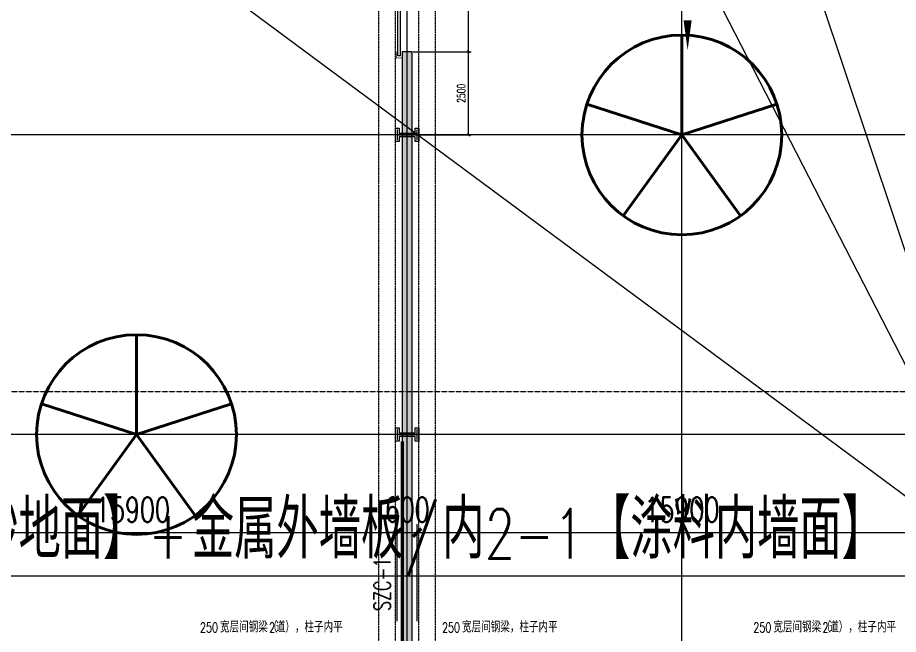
# Model space of a CAD drawing. Extents: x -954573 to 446329, y 489853 to 1226784.
# Drawn here: x -238654 to -212201, y 744817 to 763345 of the extents above; entities that cross this region are included whole.
import ezdxf
from ezdxf.enums import TextEntityAlignment as Align

# ---------------------------------------------------------------- set-up
doc = ezdxf.new("R2010")
doc.units = 0
doc.header["$LTSCALE"] = 10
doc.header["$MEASUREMENT"] = 0
for name, pattern in [('10平面$0$10平面$0$DASH', [0.35, 0.25, -0.1]), ('10平面$0$CENTER', [2, 1.25, -0.25, 0.25, -0.25]), ('10平面$0$DOTE', [2.42, 2, -0.2, 0.02, -0.2]), ('10平面$1$DASH', [0.35, 0.25, -0.1])]:
    doc.linetypes.add(name, pattern=pattern)
doc.layers.get('Defpoints').update_dxf_attribs({"color": 210})
for name, color, linetype in [('10平面$0$10平面$0$WINDOW', 8, 'Continuous'), ('10平面$0$A-AXIS-DOTE', 8, '10平面$0$DOTE'), ('10平面$0$A-AXIS-DP', 8, 'Continuous'), ('10平面$0$A-HATCH-2', 8, 'Continuous'), ('10平面$0$A-LIN-V', 8, 'Continuous'), ('10平面$0$A-SFCE', 8, 'Continuous'), ('10平面$0$A-WINDOW', 8, 'Continuous'), ('10平面$0$A-加建区域', 252, 'Continuous'), ('10平面$0$AS-WALL', 8, 'Continuous'), ('10平面$0$DIM_SYMB', 8, 'Continuous'), ('10平面$0$PUB_HATCH', 8, 'Continuous'), ('10平面$0$PUB_TEXT', 8, 'Continuous'), ('10平面$0$建-箭头', 8, 'Continuous'), ('A-LIN-V', 9, 'Continuous'), ('建-引出', 3, 'Continuous')]:
    doc.layers.add(name, color=color, linetype=linetype)
for name, color, linetype, lineweight in [('10平面$0$S-col', 2, 'Continuous', 0), ('10平面$0$THIN', 7, 'Continuous', 0), ('10平面$0$柱间支撑', 6, '10平面$0$CENTER', 0)]:
    doc.layers.add(name, color=color, linetype=linetype, lineweight=lineweight)
doc.styles.add('10平面$0$_TCH_DIM', font='SIMPLEX', dxfattribs={"bigfont": 'GBCBIG'})
doc.styles.add('10平面$0$_TCH_DIM_T3', font='SIMPLEX', dxfattribs={"width": 0.705882, "bigfont": 'GBCBIG'})
doc.styles.add('10平面$0$TSSD_Rein', font='tj-romans1.shx', dxfattribs={"width": 0.7, "bigfont": 'tj-hztxt.shx'})
doc.styles.add('A-STANDARD', font='SIMPLEX', dxfattribs={"bigfont": 'GBCBIG'})
doc.dimstyles.new('10平面$0$_TCH_ARCH&&250', dxfattribs={"dimtxt": 743.75, "dimasz": 250, "dimexe": 250, "dimexo": 250, "dimgap": 315.625, "dimtad": 1, "dimdec": 0, "dimzin": 0, "dimdsep": 46, "dimtxsty": '10平面$0$_TCH_DIM_T3', "dimblk": '10平面$0$_ArchTick', "dimcen": 0.09, "dimclrt": 7, "dimazin": 2, "dimtfac": 1, "dimtdec": 0, "dimtix": 1, "dimtmove": 2, "dimatfit": 3, "dimfxl": 0, "dimtolj": 1, "dimtzin": 0, "dimarcsym": 0})
doc.dimstyles.new('10平面$0$_TCH_ARCH&&80', dxfattribs={"dimtxt": 238, "dimasz": 80, "dimexe": 80, "dimexo": 80, "dimgap": 101, "dimtad": 1, "dimdec": 0, "dimzin": 0, "dimdsep": 46, "dimtxsty": '10平面$0$_TCH_DIM_T3', "dimblk": '10平面$0$_ArchTick', "dimcen": 0.09, "dimclrt": 7, "dimazin": 2, "dimtfac": 1, "dimtdec": 0, "dimtix": 1, "dimtmove": 2, "dimatfit": 3, "dimfxl": 0, "dimtolj": 1, "dimtzin": 0, "dimarcsym": 0})

# ---------------------------------------------------------------- blocks, each defined once
blk = doc.blocks.new('10平面$0$dote')
at = {"layer": '10平面$0$A-AXIS-DOTE'}
for p, q in [((-6217.8, -68993.9), (-6217.8, 36662.3)), ((2032.2, -69160), (2032.2, 36662.3)), ((76282.2, -45000), (-41310, -45000)), ((76282.2, -54000), (-41310, -54000))]:
    blk.add_line(p, q, dxfattribs=at)
at = {"layer": '10平面$0$DIM_SYMB', "linetype": '10平面$1$DASH', "ltscale": 3}
blk.add_lwpolyline([(-42863.6, -52710.9), (162136.4, -52710.9)], dxfattribs=at)
blk = doc.blocks.new('10平面$0$_FZH')
at = {"layer": '10平面$0$A-HATCH-2'}
blk.add_lwpolyline([(-0.437, -0.25), (-0.437, 0.25), (-0.297, 0.25), (-0.297, 0.067), (0.298, 0.067), (0.298, 0.25), (0.438, 0.25), (0.438, -0.25), (0.298, -0.25), (0.298, -0.068), (-0.297, -0.068), (-0.297, -0.25)], close=True, dxfattribs=at)
at = {"layer": '10平面$0$S-col'}
blk.add_lwpolyline([(-0.375, -0.188), (-0.375, 0.187), (-0.36, 0.187), (-0.36, 0.005), (0.36, 0.005), (0.36, 0.187), (0.375, 0.187), (0.375, -0.188), (0.36, -0.188), (0.36, -0.005), (-0.36, -0.005), (-0.36, -0.188)], close=True, dxfattribs=at)
blk = doc.blocks.new('10平面$0$w4234324')
at = {"xscale": 800.0000000000005, "yscale": 800.0000000000005, "zscale": 800.0000000000005}
for p in [(-226954, 759820), (-226954, 750820)]:
    blk.add_blockref('10平面$0$_FZH', p, dxfattribs=at)
blk = doc.blocks.new('10平面$0$_ArchTick')
at = {"color": 0, "linetype": 'ByBlock', "const_width": 0.4}
blk.add_lwpolyline([(-0.5, -0.5), (0.5, 0.5)], dxfattribs=at)
blk = doc.blocks.new('*D3359')
at = {"layer": '10平面$0$A-WINDOW', "color": 0, "lineweight": -2}
for p, q in [((-226654, 745210), (-226654, 748127)), ((-210754, 745210), (-210754, 748127)), ((-226654, 747877), (-210754, 747877))]:
    blk.add_line(p, q, dxfattribs=at)
at = {"layer": 'Defpoints', "color": 0}
for p in [(-210754, 747877), (-226654, 744960), (-210754, 744960)]:
    blk.add_point(p, dxfattribs=at)
at = {"layer": '10平面$0$A-WINDOW', "color": 0, "lineweight": -2, "xscale": 250, "yscale": 250, "zscale": 250, "rotation": 180}
blk.add_blockref('10平面$0$_ArchTick', (-226654, 747877), dxfattribs=at)
at = {"layer": '10平面$0$A-WINDOW', "color": 0, "lineweight": -2, "xscale": 250, "yscale": 250, "zscale": 250}
blk.add_blockref('10平面$0$_ArchTick', (-210754, 747877), dxfattribs=at)
at = {"layer": '10平面$0$A-WINDOW', "color": 7, "insert": (-218704, 748564), "char_height": 743.8, "attachment_point": 5, "style": '10平面$0$_TCH_DIM_T3'}
blk.add_mtext('\\A1;15900', dxfattribs=at)
blk = doc.blocks.new('*D3360')
at = {"layer": '10平面$0$A-WINDOW', "color": 0, "lineweight": -2}
for p, q in [((-227254, 745210), (-227254, 748127)), ((-226654, 745210), (-226654, 748127)), ((-227254, 747877), (-227504, 747877)), ((-227254, 747877), (-226654, 747877)), ((-226654, 747877), (-226404, 747877))]:
    blk.add_line(p, q, dxfattribs=at)
at = {"layer": 'Defpoints', "color": 0}
for p in [(-226654, 747877), (-227254, 744960), (-226654, 744960)]:
    blk.add_point(p, dxfattribs=at)
at = {"layer": '10平面$0$A-WINDOW', "color": 0, "lineweight": -2, "xscale": 250, "yscale": 250, "zscale": 250}
blk.add_blockref('10平面$0$_ArchTick', (-227254, 747877), dxfattribs=at)
at = {"layer": '10平面$0$A-WINDOW', "color": 0, "lineweight": -2, "xscale": 250, "yscale": 250, "zscale": 250, "rotation": 180}
blk.add_blockref('10平面$0$_ArchTick', (-226654, 747877), dxfattribs=at)
at = {"layer": '10平面$0$A-WINDOW', "color": 7, "insert": (-226954, 748564), "char_height": 743.8, "attachment_point": 5, "style": '10平面$0$_TCH_DIM_T3'}
blk.add_mtext('\\A1;600', dxfattribs=at)
blk = doc.blocks.new('*D3361')
at = {"layer": '10平面$0$A-WINDOW', "color": 0, "lineweight": -2}
for p, q in [((-243154, 745210), (-243154, 748127)), ((-227254, 745210), (-227254, 748127)), ((-243154, 747877), (-227254, 747877))]:
    blk.add_line(p, q, dxfattribs=at)
at = {"layer": 'Defpoints', "color": 0}
for p in [(-227254, 747877), (-243154, 744960), (-227254, 744960)]:
    blk.add_point(p, dxfattribs=at)
at = {"layer": '10平面$0$A-WINDOW', "color": 0, "lineweight": -2, "xscale": 250, "yscale": 250, "zscale": 250, "rotation": 180}
blk.add_blockref('10平面$0$_ArchTick', (-243154, 747877), dxfattribs=at)
at = {"layer": '10平面$0$A-WINDOW', "color": 0, "lineweight": -2, "xscale": 250, "yscale": 250, "zscale": 250}
blk.add_blockref('10平面$0$_ArchTick', (-227254, 747877), dxfattribs=at)
at = {"layer": '10平面$0$A-WINDOW', "color": 7, "insert": (-235204, 748564), "char_height": 743.8, "attachment_point": 5, "style": '10平面$0$_TCH_DIM_T3'}
blk.add_mtext('\\A1;15900', dxfattribs=at)
blk = doc.blocks.new('10平面$0$w4324324')
at = {"layer": '10平面$0$A-HATCH-2', "lineweight": 60}
for q in [(-1694760, 686605), (-1697614, 684532), (-1691907, 684532), (-1696524, 681178), (-1692997, 681178)]:
    blk.add_line((-1694760, 683605), q, dxfattribs=at)
blk.add_circle((-1694760, 683605), 3000, dxfattribs=at)
blk = doc.blocks.new('10平面$0$w423432')
at = {"layer": '10平面$0$A-LIN-V'}
for p in [(-49500, -63000), (-65880, -72000)]:
    blk.add_blockref('10平面$0$w4324324', p, dxfattribs=at)
blk = doc.blocks.new('10平面$0$23124232432')
at = {"layer": '10平面$0$柱间支撑', "const_width": 100}
blk.add_lwpolyline([(-227104, 750620), (-227104, 742020)], dxfattribs=at)
at = {"layer": '10平面$0$THIN', "style": '10平面$0$TSSD_Rein', "width": 0.7}
blk.add_text('SZC-1', height=500, rotation=90, dxfattribs=at).set_placement((-227304, 746320), align=Align.BOTTOM_CENTER)
blk = doc.blocks.new('10平面$0$3333')
at = {"layer": '10平面$0$A-SFCE', "const_width": 20}
blk.add_lwpolyline([(-227064, 766320), (-227064, 766510), (-227244, 766510), (-227244, 766320)], dxfattribs=at)
blk = doc.blocks.new('10平面$0$34242343243')
at = {"layer": '10平面$0$A-SFCE', "xscale": -1, "rotation": 180}
blk.add_blockref('10平面$0$3333', (-40, 1528640), dxfattribs=at)
blk = doc.blocks.new('10平面$0$10平面$0$$DorLib2D$00000126')
at = {"color": 0, "linetype": 'Continuous'}
for p, q in [((-0.532, 0.5), (-0.532, 0.9)), ((0.532, 0.9), (0.532, 0.5))]:
    blk.add_line(p, q, dxfattribs=at)
at = {"color": 0, "linetype": '10平面$0$10平面$0$DASH'}
for p, q in [((-0.532, 0.9), (0.532, 0.9)), ((-0.532, 0.5), (0.532, 0.5))]:
    blk.add_line(p, q, dxfattribs=at)
blk = doc.blocks.new('10平面$0$423432433333')
at = {"layer": '10平面$0$PUB_HATCH'}
h = blk.add_hatch(dxfattribs=at)
h.set_pattern_fill('石膏板', color=256, scale=30, style=0)
h.set_pattern_definition([(45, (25.49, 21.51), (-75.000002, 75.000002), [24, -82.06602]), (135, (192.46, 21.51), (-75.000002, -75.000002), [24, -82.06602])])
h.paths.add_polyline_path([(-224410, 762370), (-224410, 743870), (-224110, 743870), (-224110, 762370)])
at = {"layer": '10平面$0$AS-WALL'}
for p, q in [((-224410, 762370), (-224410, 743870)), ((-224110, 762370), (-224410, 762370)), ((-224110, 743870), (-224110, 762370))]:
    blk.add_line(p, q, dxfattribs=at)
at = {"layer": '10平面$0$10平面$0$WINDOW', "xscale": 4000, "yscale": 200, "zscale": 200, "rotation": 90.00000000093682}
blk.add_blockref('10平面$0$10平面$0$$DorLib2D$00000126', (-224360, 764370), dxfattribs=at)
blk = doc.blocks.new('*D4019')
at = {"layer": '10平面$0$A-AXIS-DP', "color": 0, "lineweight": -2}
for p, q in [((-226774, 766320), (-225030, 766320)), ((-225110, 762320), (-225110, 766320)), ((-226774, 762320), (-225030, 762320))]:
    blk.add_line(p, q, dxfattribs=at)
at = {"layer": 'Defpoints', "color": 0}
for p in [(-226854, 766320), (-225110, 766320), (-226854, 762320)]:
    blk.add_point(p, dxfattribs=at)
at = {"layer": '10平面$0$A-AXIS-DP', "color": 0, "lineweight": -2, "xscale": 80, "yscale": 80, "zscale": 80}
for p, rotation in [((-225110, 766320), 90), ((-225110, 762320), 270)]:
    blk.add_blockref('10平面$0$_ArchTick', p, dxfattribs=dict(at, rotation=rotation))
at = {"layer": '10平面$0$A-AXIS-DP', "color": 7, "insert": (-225330, 764320), "char_height": 238, "attachment_point": 5, "rotation": 90, "style": '10平面$0$_TCH_DIM_T3'}
blk.add_mtext('\\A1;4000', dxfattribs=at)
blk = doc.blocks.new('*D4020')
at = {"layer": '10平面$0$A-AXIS-DP', "color": 0, "lineweight": -2}
for p, q in [((-226774, 762320), (-225030, 762320)), ((-225110, 759820), (-225110, 762320)), ((-226774, 759820), (-225030, 759820))]:
    blk.add_line(p, q, dxfattribs=at)
at = {"layer": 'Defpoints', "color": 0}
for p in [(-226854, 762320), (-225110, 762320), (-226854, 759820)]:
    blk.add_point(p, dxfattribs=at)
at = {"layer": '10平面$0$A-AXIS-DP', "color": 0, "lineweight": -2, "xscale": 80, "yscale": 80, "zscale": 80}
for p, rotation in [((-225110, 762320), 90), ((-225110, 759820), 270)]:
    blk.add_blockref('10平面$0$_ArchTick', p, dxfattribs=dict(at, rotation=rotation))
at = {"layer": '10平面$0$A-AXIS-DP', "color": 7, "insert": (-225330, 761070), "char_height": 238, "attachment_point": 5, "rotation": 90, "style": '10平面$0$_TCH_DIM_T3'}
blk.add_mtext('\\A1;2500', dxfattribs=at)
blk = doc.blocks.new('10平面$0$3243243')
at = {"layer": '10平面$0$A-HATCH-2', "linetype": '10平面$1$DASH'}
for p, q in [((-226604.2, 741520), (-226604.2, 832220)), ((-226104.2, 741520), (-226104.2, 832220)), ((-227804.2, 741520), (-227804.2, 786460)), ((-227304.2, 741520), (-227304.2, 786460))]:
    blk.add_line(p, q, dxfattribs=at)
at = {"layer": '10平面$0$PUB_TEXT', "style": '10平面$0$_TCH_DIM'}
for s, p in [('宽层间钢梁（', (-232575, 744875)), ('道），柱子内平', (-230900.5, 744875)), ('宽层间钢梁，柱子内平', (-225305.2, 744875)), ('宽层间钢梁（', (-215955, 744875)), ('道），柱子内平', (-214280.5, 744875))]:
    blk.add_text(s, height=337.59, dxfattribs=at).set_placement(p)
at = {"layer": '10平面$0$PUB_TEXT', "style": '10平面$0$_TCH_DIM', "width": 0.705882}
for s, p in [('250', (-233175, 744875)), ('2', (-231100.5, 744875)), ('250', (-225905.2, 744875)), ('250', (-216555, 744875)), ('2', (-214480.5, 744875))]:
    blk.add_text(s, height=297.5, dxfattribs=at).set_placement(p)
at = {"layer": '10平面$0$A-WINDOW'}
for p1, p2, picture, middle in [((-243154.2, 744960), (-227254.2, 744960), '*D3361', (-235204.2, 748564.2)), ((-227254.2, 744960), (-226654.2, 744960), '*D3360', (-226954.2, 748564.2)), ((-226654.2, 744960), (-210754.2, 744960), '*D3359', (-218704.2, 748564.2))]:
    dim = blk.add_aligned_dim(p1=p1, p2=p2, distance=2916.7, dimstyle='10平面$0$_TCH_ARCH&&250', dxfattribs=at)
    dim.commit()
    dim.dimension.update_dxf_attribs({"geometry": picture, "text_midpoint": middle})
blk = doc.blocks.new('10平面')
at = {"layer": '10平面$0$建-箭头'}
blk.add_lwpolyline([(-218531.4, 769259.4, 0, 0, 0), (-218531.4, 762359.4, 0, 240, 0), (-218531.4, 763259.4, 0, 0, 0)], format="xyseb", dxfattribs=at)
at = {"layer": '10平面$0$A-AXIS-DP'}
blk.add_blockref('10平面$0$3243243', (0, 0), dxfattribs=at)
at = {"layer": '10平面$0$A-LIN-V'}
blk.add_blockref('10平面$0$w423432', (1525556.2, 139215), dxfattribs=at)
at = {"layer": '10平面$0$A-WINDOW'}
blk.add_blockref('10平面$0$w4234324', (0, 0), dxfattribs=at)
at = {"layer": '10平面$0$A-加建区域'}
blk.add_blockref('10平面$0$423432433333', (-2694.2, -50), dxfattribs=at)
at = {"layer": '10平面$0$AS-WALL'}
blk.add_blockref('10平面$0$dote', (-220736.4, 804820), dxfattribs=at)
at = {"layer": '10平面$0$DIM_SYMB'}
blk.add_blockref('10平面$0$34242343243', (0, 0), dxfattribs=at)
at = {"layer": '10平面$0$柱间支撑'}
blk.add_blockref('10平面$0$23124232432', (0, 0), dxfattribs=at)
at = {"layer": '10平面$0$A-AXIS-DP'}
for p1, p2, picture, middle in [((-226854.2, 762320), (-226854.2, 766320), '*D4019', (-225330, 764320)), ((-226854.2, 759820), (-226854.2, 762320), '*D4020', (-225330, 761070))]:
    dim = blk.add_aligned_dim(p1=p1, p2=p2, distance=-1744.2, dimstyle='10平面$0$_TCH_ARCH&&80', dxfattribs=at)
    dim.commit()
    dim.dimension.update_dxf_attribs({"geometry": picture, "text_midpoint": middle})

msp = doc.modelspace()

# ---------------------------------------------------------------- block references
at = {"layer": 'A-LIN-V'}
msp.add_blockref('10平面', (0, 0), dxfattribs=at)

# ---------------------------------------------------------------- next in the draw order: linework, layer by layer
at = {"layer": '建-引出'}
for p, q in [((-230590, 811940), (-208743.8, 746570)), ((-232690, 793250), (-208743.8, 746570)), ((-235190, 766170), (-208743.8, 746570)), ((-208743.8, 746570), (-249370, 746570))]:
    msp.add_line(p, q, dxfattribs=at)

# ---------------------------------------------------------------- next in the draw order: texts
at = {"layer": '建-引出', "color": 7, "style": 'A-STANDARD'}
for s, height, p in [('【金刚砂地面】', 1762.96, (-243703.3, 747095)), ('金属外墙板', 1762.96, (-233420, 747095)), ('内', 1763, (-225903.3, 747095)), ('【涂料内墙面】', 1762.96, (-221520, 747095))]:
    msp.add_text(s, height=height, dxfattribs=at).set_placement(p)
at = {"layer": '建-引出', "color": 7, "style": 'A-STANDARD', "width": 0.705882}
for s, p in [('/', (-227003.3, 747095)), ('+', (-234720, 747095)), ('2-1', (-224620, 747095))]:
    msp.add_text(s, height=1487.5, dxfattribs=at).set_placement(p)

doc.saveas('drawing.dxf')
